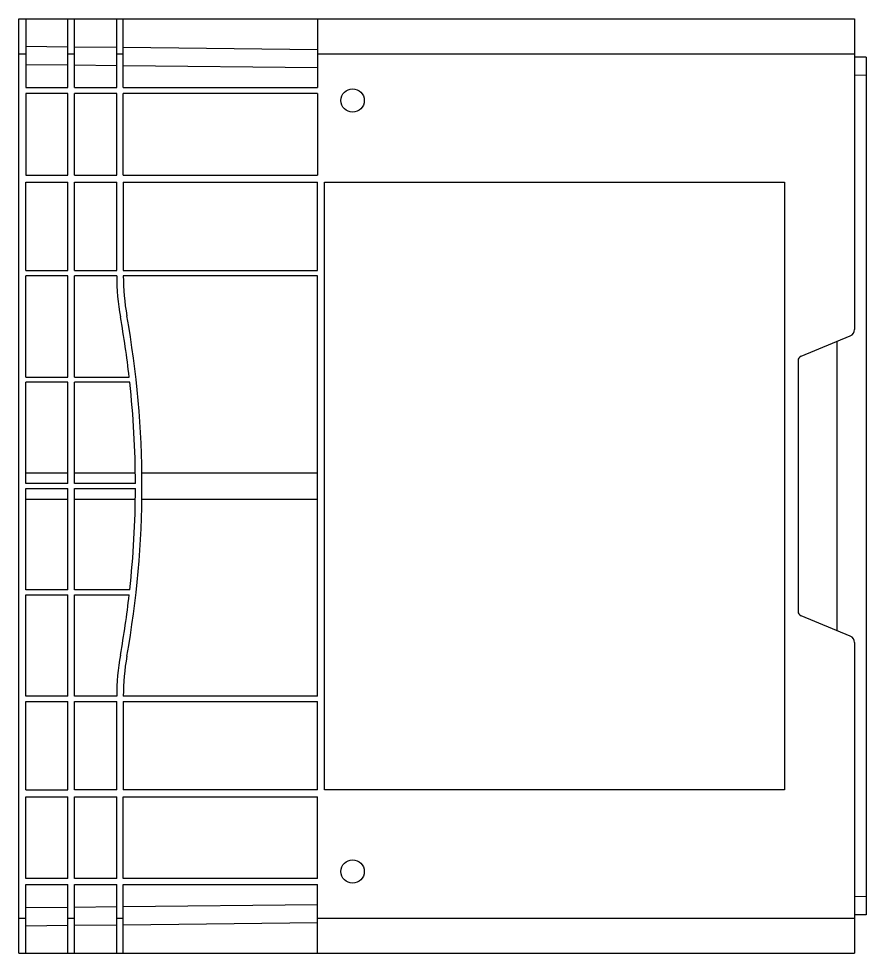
# Model space of a CAD drawing. Header units: millimetres. Extents: x 755 to 4153, y -2461 to -370.
# Drawn here: x 3789.9 to 4152.9, y -1553.9 to -1153.9 of the extents above; entities that cross this region are included whole.
import ezdxf

# ---------------------------------------------------------------- set-up
doc = ezdxf.new("R2010")
doc.units = ezdxf.units.MM
doc.layers.add('02___PRT_ALL_AXES', color=7, linetype='Continuous')

msp = doc.modelspace()

# ---------------------------------------------------------------- linework, layer by layer
at = {"color": 7, "linetype": 'Continuous'}
for p, q in [((3789.86, -1153.93), (4147.86, -1153.93)), ((3789.86, -1553.93), (3789.86, -1153.93)), ((3792.86, -1153.93), (3792.86, -1183.43)), ((3810.96, -1183.43), (3810.96, -1153.93)), ((3813.76, -1183.43), (3813.76, -1153.93)), ((3831.86, -1183.43), (3831.86, -1153.93)), ((3834.66, -1183.43), (3834.66, -1153.93)), ((3917.86, -1153.93), (3917.86, -1183.43)), ((4147.86, -1153.93), (4147.86, -1286.92)), ((3792.86, -1165.71), (3810.96, -1165.91)), ((3813.76, -1165.94), (3831.86, -1166.13)), ((3834.66, -1166.16), (3917.86, -1167.05)), ((3789.86, -1168.93), (3792.86, -1168.93)), ((3810.96, -1168.93), (3813.76, -1168.93)), ((3831.86, -1168.93), (3834.66, -1168.93)), ((3917.86, -1168.93), (4147.86, -1168.93)), ((4152.86, -1170.44), (4147.86, -1170.36)), ((4152.86, -1170.44), (4152.86, -1537.42)), ((3792.86, -1173.51), (3810.96, -1173.71)), ((3813.76, -1173.73), (3831.86, -1173.93)), ((3834.66, -1173.96), (3917.86, -1174.85)), ((4152.86, -1178.24), (4147.86, -1178.16)), ((3792.86, -1183.43), (3810.96, -1183.43)), ((3813.76, -1183.43), (3831.86, -1183.43)), ((3834.66, -1183.43), (3917.86, -1183.43)), ((3810.96, -1185.93), (3792.86, -1185.93)), ((3792.86, -1185.93), (3792.86, -1220.93)), ((3810.96, -1220.93), (3810.96, -1185.93)), ((3831.86, -1185.93), (3813.76, -1185.93)), ((3813.76, -1220.93), (3813.76, -1185.93)), ((3831.86, -1220.93), (3831.86, -1185.93)), ((3917.86, -1185.93), (3834.66, -1185.93)), ((3834.66, -1220.93), (3834.66, -1185.93)), ((3917.86, -1185.93), (3917.86, -1220.93)), ((3792.86, -1220.93), (3810.96, -1220.93)), ((3792.86, -1223.93), (3810.96, -1223.93)), ((3792.86, -1261.73), (3792.86, -1223.93)), ((3810.96, -1261.73), (3810.96, -1223.93)), ((3813.76, -1220.93), (3831.86, -1220.93)), ((3813.76, -1223.93), (3831.86, -1223.93)), ((3813.76, -1261.73), (3813.76, -1223.93)), ((3831.86, -1261.73), (3831.86, -1223.93)), ((3834.66, -1220.93), (3917.86, -1220.93)), ((3834.66, -1223.93), (3917.86, -1223.93)), ((3834.66, -1223.93), (3834.66, -1261.73)), ((3917.86, -1261.73), (3917.86, -1223.93)), ((3920.86, -1483.93), (3920.86, -1223.93)), ((3920.86, -1223.93), (4117.86, -1223.93)), ((4117.86, -1223.93), (4117.86, -1483.93)), ((3792.86, -1261.73), (3810.96, -1261.73)), ((3810.96, -1263.93), (3792.86, -1263.93)), ((3792.86, -1307.28), (3792.86, -1263.93)), ((3810.96, -1307.28), (3810.96, -1263.93)), ((3813.76, -1261.73), (3831.86, -1261.73)), ((3831.86, -1263.93), (3813.76, -1263.93)), ((3813.76, -1307.28), (3813.76, -1263.93)), ((3834.66, -1261.73), (3917.86, -1261.73)), ((3917.86, -1263.93), (3834.66, -1263.93)), ((3917.86, -1443.93), (3917.86, -1263.93)), ((4124.9, -1298.42), (4146.01, -1289.7)), ((4140.36, -1415.83), (4140.36, -1292.03)), ((4123.66, -1300.27), (4123.66, -1407.59)), ((3792.86, -1307.28), (3810.96, -1307.28)), ((3813.76, -1307.28), (3837.2, -1307.28)), ((3810.96, -1309.48), (3792.86, -1309.48)), ((3792.86, -1352.83), (3792.86, -1309.48)), ((3810.96, -1352.83), (3810.96, -1309.48)), ((3837.45, -1309.48), (3813.76, -1309.48)), ((3813.76, -1352.83), (3813.76, -1309.48)), ((3792.86, -1348.33), (3810.96, -1348.33)), ((3813.76, -1348.33), (3839.83, -1348.33)), ((3842.63, -1348.33), (3917.86, -1348.33)), ((3810.96, -1352.83), (3792.86, -1352.83)), ((3792.86, -1355.03), (3810.96, -1355.03)), ((3792.86, -1398.38), (3792.86, -1355.03)), ((3810.96, -1398.38), (3810.96, -1355.03)), ((3839.86, -1352.83), (3813.76, -1352.83)), ((3813.76, -1355.03), (3839.86, -1355.03)), ((3813.76, -1398.38), (3813.76, -1355.03)), ((3792.86, -1359.53), (3810.96, -1359.53)), ((3813.76, -1359.53), (3839.83, -1359.53)), ((3842.63, -1359.53), (3917.86, -1359.53)), ((3810.96, -1398.38), (3792.86, -1398.38)), ((3837.45, -1398.38), (3813.76, -1398.38)), ((3792.86, -1400.58), (3810.96, -1400.58)), ((3792.86, -1443.93), (3792.86, -1400.58)), ((3810.96, -1443.93), (3810.96, -1400.58)), ((3813.76, -1400.58), (3837.2, -1400.58)), ((3813.76, -1443.93), (3813.76, -1400.58)), ((4146.01, -1418.16), (4124.9, -1409.44)), ((4147.86, -1420.94), (4147.86, -1553.93)), ((3810.96, -1443.93), (3792.86, -1443.93)), ((3831.86, -1443.93), (3813.76, -1443.93)), ((3917.86, -1443.93), (3834.66, -1443.93)), ((3792.86, -1446.13), (3810.96, -1446.13)), ((3792.86, -1483.93), (3792.86, -1446.13)), ((3810.96, -1483.93), (3810.96, -1446.13)), ((3813.76, -1446.13), (3831.86, -1446.13)), ((3813.76, -1483.93), (3813.76, -1446.13)), ((3831.86, -1483.93), (3831.86, -1446.13)), ((3834.66, -1446.13), (3917.86, -1446.13)), ((3834.66, -1446.13), (3834.66, -1483.93)), ((3917.86, -1483.93), (3917.86, -1446.13)), ((3792.86, -1483.93), (3810.96, -1483.93)), ((3831.86, -1483.93), (3813.76, -1483.93)), ((3917.86, -1483.93), (3834.66, -1483.93)), ((4117.86, -1483.93), (3920.86, -1483.93)), ((3792.86, -1486.93), (3810.96, -1486.93)), ((3792.86, -1521.93), (3792.86, -1486.93)), ((3810.96, -1521.93), (3810.96, -1486.93)), ((3813.76, -1486.93), (3831.86, -1486.93)), ((3813.76, -1521.93), (3813.76, -1486.93)), ((3831.86, -1521.93), (3831.86, -1486.93)), ((3834.66, -1486.93), (3917.86, -1486.93)), ((3834.66, -1521.93), (3834.66, -1486.93)), ((3917.86, -1521.93), (3917.86, -1486.93)), ((3810.96, -1521.93), (3792.86, -1521.93)), ((3831.86, -1521.93), (3813.76, -1521.93)), ((3917.86, -1521.93), (3834.66, -1521.93)), ((3792.86, -1524.43), (3810.96, -1524.43)), ((3792.86, -1553.93), (3792.86, -1524.43)), ((3810.96, -1553.93), (3810.96, -1524.43)), ((3813.76, -1524.43), (3831.86, -1524.43)), ((3813.76, -1553.93), (3813.76, -1524.43)), ((3831.86, -1553.93), (3831.86, -1524.43)), ((3834.66, -1524.43), (3917.86, -1524.43)), ((3834.66, -1553.93), (3834.66, -1524.43)), ((3917.86, -1553.93), (3917.86, -1524.43)), ((4152.86, -1529.62), (4147.86, -1529.7)), ((3792.86, -1534.35), (3810.96, -1534.15)), ((3813.76, -1534.12), (3831.86, -1533.93)), ((3834.66, -1533.9), (3917.86, -1533.01)), ((3789.86, -1538.93), (3792.86, -1538.93)), ((3810.96, -1538.93), (3813.76, -1538.93)), ((3831.86, -1538.93), (3834.66, -1538.93)), ((3917.86, -1538.93), (4147.86, -1538.93)), ((4152.86, -1537.42), (4147.86, -1537.5)), ((3792.86, -1542.15), (3810.96, -1541.95)), ((3813.76, -1541.92), (3831.86, -1541.73)), ((3834.66, -1541.7), (3917.86, -1540.81)), ((3789.86, -1553.93), (4147.86, -1553.93))]:
    msp.add_line(p, q, dxfattribs=at)
for centre, radius, start, end in [((3931.86, -1263.93), 100, 180, 190.1592), ((3931.86, -1263.93), 97.2, 180, 190.1592), ((3429.61, -1353.93), 410.25, 6.5293, 10.1592), ((3429.61, -1353.93), 413.05, 349.8408, 10.1592), ((4144.86, -1286.92), 3, 292.4515, 0), ((4125.66, -1300.27), 2, 112.4515, 180), ((3429.61, -1353.93), 410.25, 0.1536, 6.2201), ((3429.61, -1353.93), 410.25, 353.7799, 359.8464), ((3429.61, -1353.93), 410.25, 349.8408, 353.4707), ((4125.66, -1407.59), 2, 180, 247.5485), ((4144.86, -1420.94), 3, 0, 67.5485), ((3931.86, -1443.93), 100, 169.8408, 180), ((3931.86, -1443.93), 97.2, 169.8408, 180)]:
    msp.add_arc(centre, radius, start, end, dxfattribs=at)
at = {"layer": '02___PRT_ALL_AXES', "color": 7, "linetype": 'Continuous'}
for centre in [(3932.86, -1188.93), (3932.86, -1518.93)]:
    msp.add_circle(centre, 5, dxfattribs=at)

doc.saveas('drawing.dxf')
